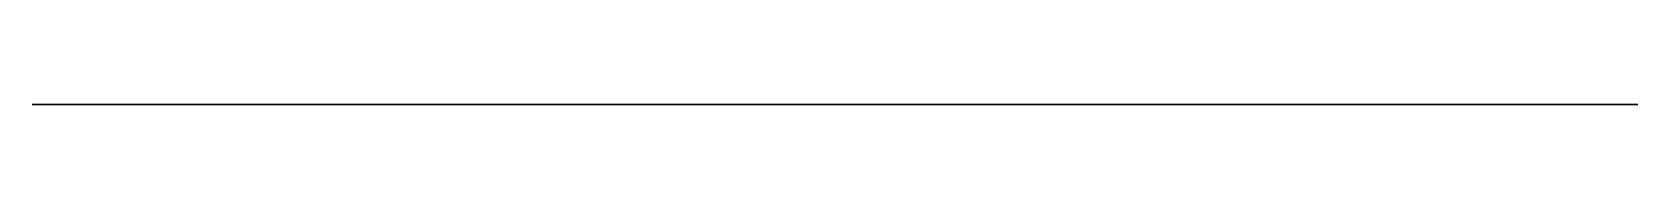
# Model space of a CAD drawing. Header units: millimetres. Extents: x 18.1 to 37, y 0 to 0.
import ezdxf

# ---------------------------------------------------------------- set-up
doc = ezdxf.new("R2010")
doc.units = ezdxf.units.MM
doc.layers.get('0').update_dxf_attribs({"color": 194, "true_color": 0x551cb1})

msp = doc.modelspace()

# ---------------------------------------------------------------- linework, layer by layer
at = {"color": 121, "true_color": 0xa6e5e5}
msp.add_polyline3d([(33.331, 0, -32.814), (33.331, 0, -35.281), (34.412, 0, -35.281), (35.018, 0, -35.28), (35.316, 0, -35.29), (35.605, 0, -35.314), (35.745, 0, -35.335), (35.88, 0, -35.361), (36.009, 0, -35.396), (36.072, 0, -35.416), (36.134, 0, -35.438), (36.193, 0, -35.462), (36.252, 0, -35.489), (36.308, 0, -35.518), (36.363, 0, -35.55), (36.415, 0, -35.585), (36.466, 0, -35.622), (36.515, 0, -35.662), (36.561, 0, -35.706), (36.605, 0, -35.751), (36.646, 0, -35.799), (36.684, 0, -35.85), (36.719, 0, -35.902), (36.751, 0, -35.956), (36.78, 0, -36.012), (36.807, 0, -36.07), (36.832, 0, -36.13), (36.854, 0, -36.191), (36.874, 0, -36.254), (36.908, 0, -36.384), (36.935, 0, -36.519), (36.955, 0, -36.658), (36.969, 0, -36.802), (36.979, 0, -36.948), (36.987, 0, -37.248), (36.985, 0, -37.854), (36.985, 0, -116.359), (18.147, 0, -116.359), (18.147, 0, 66.519), (25.868, 0, 66.519), (25.914, 0, 66.144), (25.973, 0, 65.773), (26.046, 0, 65.403), (26.132, 0, 65.037), (26.231, 0, 64.674), (26.344, 0, 64.315), (26.469, 0, 63.96), (26.607, 0, 63.609), (26.757, 0, 63.263), (26.92, 0, 62.924), (27.095, 0, 62.591), (27.282, 0, 62.264), (27.48, 0, 61.944), (27.69, 0, 61.632), (27.911, 0, 61.327), (28.143, 0, 61.03), (28.386, 0, 60.742), (28.639, 0, 60.462), (28.901, 0, 60.193), (29.173, 0, 59.933), (29.454, 0, 59.683), (29.744, 0, 59.443), (30.043, 0, 59.213), (30.35, 0, 58.995), (30.35, 0, 54.705), (30.787, 0, 54.488), (31.211, 0, 54.251), (31.621, 0, 53.995), (32.017, 0, 53.72), (32.399, 0, 53.427), (32.765, 0, 53.116), (33.115, 0, 52.788), (33.449, 0, 52.443), (33.766, 0, 52.083), (34.066, 0, 51.708), (34.347, 0, 51.319), (34.61, 0, 50.915), (34.853, 0, 50.499), (35.076, 0, 50.069), (35.279, 0, 49.628), (35.46, 0, 49.176), (35.62, 0, 48.715), (35.756, 0, 48.249), (35.868, 0, 47.779), (35.958, 0, 47.304), (36.024, 0, 46.828), (36.067, 0, 46.349), (36.086, 0, 45.87), (36.083, 0, 45.39), (36.056, 0, 44.911), (36.006, 0, 44.434), (35.933, 0, 43.959), (35.837, 0, 43.487), (35.718, 0, 43.02), (35.576, 0, 42.557), (35.411, 0, 42.101), (35.223, 0, 41.651), (35.014, 0, 41.211), (34.784, 0, 40.783), (34.534, 0, 40.369), (34.265, 0, 39.968), (33.977, 0, 39.582), (33.672, 0, 39.211), (33.35, 0, 38.856), (33.011, 0, 38.516), (32.656, 0, 38.194), (32.285, 0, 37.888), (31.9, 0, 37.601), (31.501, 0, 37.332), (31.088, 0, 37.083), (30.663, 0, 36.853), (30.225, 0, 36.643), (29.775, 0, 36.454), (29.775, 0, 33.14), (29.779, 0, 32.663), (29.776, 0, 32.425), (29.766, 0, 32.19), (29.743, 0, 31.96), (29.726, 0, 31.846), (29.704, 0, 31.735), (29.677, 0, 31.625), (29.643, 0, 31.518), (29.604, 0, 31.413), (29.558, 0, 31.311), (29.504, 0, 31.211), (29.445, 0, 31.114), (29.38, 0, 31.02), (29.311, 0, 30.928), (29.161, 0, 30.752), (29, 0, 30.582), (28.326, 0, 29.914), (27.944, 0, 29.465), (27.591, 0, 28.993), (27.269, 0, 28.498), (26.979, 0, 27.981), (26.745, 0, 27.494), (26.54, 0, 26.994), (26.365, 0, 26.483), (26.221, 0, 25.962), (26.107, 0, 25.434), (26.024, 0, 24.9), (25.973, 0, 24.362), (25.953, 0, 23.821), (25.956, 0, 23.567), (25.969, 0, 23.313), (25.992, 0, 23.06), (26.024, 0, 22.808), (26.113, 0, 22.307), (26.233, 0, 21.808), (26.381, 0, 21.312), (26.554, 0, 20.818), (26.959, 0, 19.835), (28.891, 0, 15.916), (29.854, 0, 13.666), (30.441, 0, 12.09), (30.969, 0, 10.487), (31.436, 0, 8.865), (31.839, 0, 7.232), (32.158, 0, 5.588), (32.384, 0, 3.902), (32.519, 0, 2.186), (32.568, 0, 0.455), (32.533, 0, -1.278), (32.419, 0, -3), (32.229, 0, -4.698), (31.966, 0, -6.357), (31.574, 0, -8.245), (31.085, 0, -10.189), (30.522, 0, -12.113), (29.913, 0, -13.943), (29.258, 0, -15.689), (28.54, 0, -17.409), (27.761, 0, -19.102), (26.92, 0, -20.767), (27.152, 0, -20.831), (27.38, 0, -20.904), (27.605, 0, -20.985), (27.826, 0, -21.075), (28.043, 0, -21.172), (28.257, 0, -21.278), (28.466, 0, -21.391), (28.67, 0, -21.512), (28.87, 0, -21.641), (29.066, 0, -21.777), (29.256, 0, -21.92), (29.44, 0, -22.071), (29.62, 0, -22.228), (29.793, 0, -22.393), (29.961, 0, -22.564), (30.122, 0, -22.741), (30.277, 0, -22.925), (30.424, 0, -23.114), (30.564, 0, -23.308), (30.696, 0, -23.507), (30.82, 0, -23.71), (30.937, 0, -23.918), (31.046, 0, -24.129), (31.146, 0, -24.345), (31.239, 0, -24.564), (31.323, 0, -24.786), (31.399, 0, -25.011), (31.467, 0, -25.24), (31.526, 0, -25.471), (31.577, 0, -25.705), (31.618, 0, -25.941), (31.651, 0, -26.178), (31.675, 0, -26.417), (31.69, 0, -26.656), (31.696, 0, -26.895), (31.693, 0, -27.134), (31.681, 0, -27.372), (31.66, 0, -27.609), (31.631, 0, -27.845), (31.592, 0, -28.08), (31.545, 0, -28.313), (31.49, 0, -28.544), (31.425, 0, -28.773), (31.352, 0, -29), (31.27, 0, -29.224), (31.18, 0, -29.446), (31.082, 0, -29.664), (30.975, 0, -29.879), (31.106, 0, -29.898), (31.236, 0, -29.924), (31.364, 0, -29.955), (31.491, 0, -29.992), (31.616, 0, -30.035), (31.739, 0, -30.084), (31.86, 0, -30.138), (31.978, 0, -30.198), (32.094, 0, -30.263), (32.207, 0, -30.334), (32.316, 0, -30.41), (32.421, 0, -30.491), (32.523, 0, -30.577), (32.621, 0, -30.667), (32.715, 0, -30.761), (32.804, 0, -30.86), (32.844, 0, -30.908), (32.882, 0, -30.957), (32.918, 0, -31.008), (32.952, 0, -31.06), (33.015, 0, -31.167), (33.07, 0, -31.278), (33.12, 0, -31.393), (33.163, 0, -31.512), (33.2, 0, -31.634), (33.231, 0, -31.758), (33.258, 0, -31.886), (33.279, 0, -32.015), (33.31, 0, -32.278), (33.326, 0, -32.545)], close=True, dxfattribs=at)

doc.saveas('drawing.dxf')
